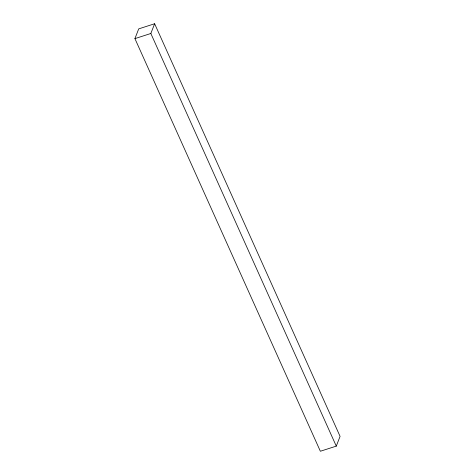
<?xml version="1.0" encoding="UTF-8"?>
<svg xmlns="http://www.w3.org/2000/svg" width="475" height="475" viewBox="0 0 475 475"><rect width="100%" height="100%" fill="white"/><g stroke="black" fill="none" stroke-linecap="round" stroke-linejoin="round"><path stroke-width="0.71" d="M134.918 38.618L138.718 28.874L154.636 23.75L340.082 436.383L336.282 446.126L320.364 451.25L134.918 38.618L150.836 33.487L154.636 23.75M150.836 33.487L336.282 446.126"/></g></svg>
